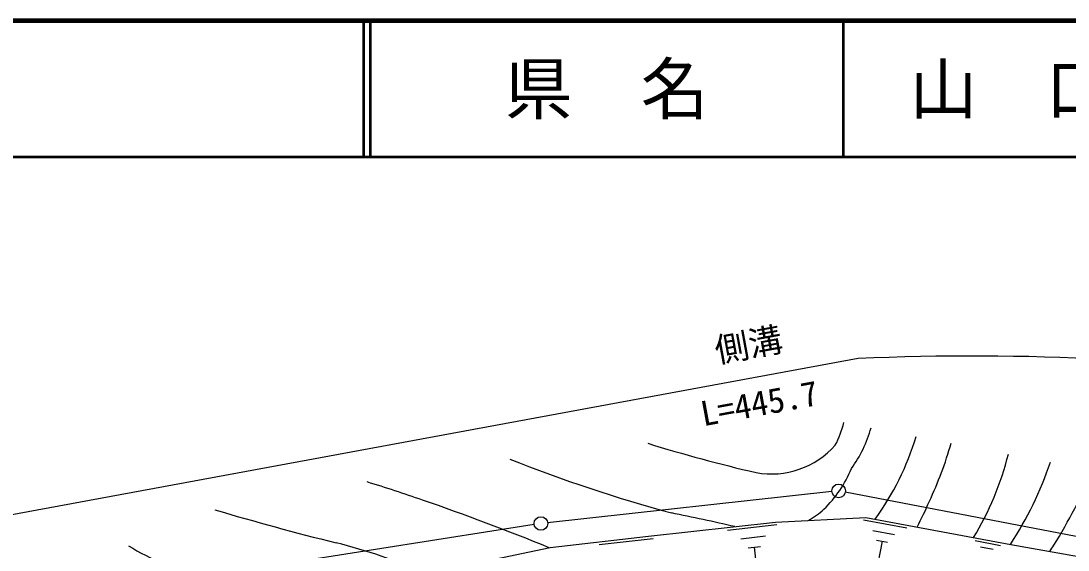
# Model space of a CAD drawing. Units: millimetres, scale not verified. Extents: x 40000 to 680000, y 20000 to 380000.
# Drawn here: x 272576 to 349535, y 341108 to 380000 of the extents above; entities that cross this region are included whole.
import ezdxf
from ezdxf.enums import TextEntityAlignment as Align

# ---------------------------------------------------------------- set-up
doc = ezdxf.new("R2010")
doc.units = ezdxf.units.MM
doc.header["$LTSCALE"] = 1000
for name, color, linetype, lineweight in [('M-BGD', 7, 'Continuous', 25), ('M-TTL', 2, 'Continuous', 140), ('M-TTL-LINE', 7, 'Continuous', 50)]:
    doc.layers.add(name, color=color, linetype=linetype, lineweight=lineweight)
doc.layers.add('M-TTL-TXT', color=7, linetype='Continuous')
doc.styles.add('@ＭＳ ゴシック', font='')
doc.styles.add('ＭＳ ゴシック', font='')
doc.styles.get('@ＭＳ ゴシック').set_extended_font_data('@MS Gothic')
doc.styles.get('ＭＳ ゴシック').set_extended_font_data('MS Gothic')

msp = doc.modelspace()

# ---------------------------------------------------------------- linework, layer by layer
at = {"layer": 'M-BGD'}
for p, q in [((334115, 355190), (196322, 329716)), ((332175, 345405), (311288, 343116)), ((354840, 341212), (333163, 345365)), ((334510, 343332), (337691, 342738)), ((310297, 342984), (289755, 339755)), ((324495, 342569), (328133, 342977)), ((335186, 342548), (336777, 342251)), ((315080, 341505), (319048, 341959)), ((325486, 341944), (327305, 342148)), ((335863, 341763), (334913, 336674)), ((335465, 341837), (336260, 341689)), ((342696, 341804), (344574, 341453)), ((326022, 341267), (326932, 341369)), ((326477, 341318), (327130, 335497)), ((343095, 341340), (344035, 341165))]:
    msp.add_line(p, q, dxfattribs=at)
msp.add_lwpolyline([(249043, 322387), (258146, 325229), (266176, 328183), (271497, 329743), (278516, 332539), (286342, 335358), (290157, 336729), (297115, 338301), (306457, 340255), (311469, 341294), (318700, 342120), (328023, 343166), (334676, 343504), (345328, 341516), (355699, 339682)], dxfattribs=at)
for centre in [(332672, 345459), (310791, 343062)]:
    msp.add_circle(centre, 500, dxfattribs=at)
for centre, radius, start, end in [((342505, 155367), 200000, 71.52128, 92.40431), ((326966, 351818), 6227, 331.28011, 347.57268), ((326070, 352579), 9324, 323.95729, 344.54002), ((319083, 355227), 20127, 323.9356, 343.34865), ((351387, 454444), 110453, 252.76047, 257.03623), ((327741, 352933), 6230, 259.52363, 318.76938), ((314822, 356306), 27128, 334.66499, 344.30435), ((324047, 353368), 21733, 328.54759, 346.13686), ((349790, 451908), 112003, 248.36678, 254.77559), ((325484, 350398), 8771, 314.13511, 337.86368), ((322667, 356290), 27022, 326.87087, 341.16715), ((312571, 363556), 42173, 328.42542, 336.8442), ((265166, 238975), 112063, 70.76114, 72.95363), ((244750, 178119), 176250, 67.7798, 71.01359), ((345807, 542844), 207341, 253.46986, 256.02471), ((327304, 348948), 6470, 299.00085, 311.51358), ((317813, 353835), 23387, 331.85415, 337.00018), ((284103, 163832), 183623, 77.11635, 78.60619), ((294252, 364511), 26883, 239.20477, 251.33921), ((286227, 303443), 39363, 65.92599, 76.02471), ((279463, 388371), 83460, 325.4266, 325.81192)]:
    msp.add_arc(centre, radius, start, end, dxfattribs=at)
at = {"layer": 'M-TTL'}
msp.add_line((680000, 380000), (40000, 380000), dxfattribs=at)
at = {"layer": 'M-TTL-LINE'}
for p, q in [((297750, 380000), (297750, 370000)), ((298250, 380000), (298250, 370000)), ((333000, 380000), (333000, 370000)), ((40000, 370000), (680000, 370000))]:
    msp.add_line(p, q, dxfattribs=at)

# ---------------------------------------------------------------- texts
at = {"layer": 'M-BGD', "style": 'ＭＳ ゴシック'}
msp.add_text('側溝', height=1833, rotation=10.474, dxfattribs=at).set_placement((326315, 354765), align=Align.BOTTOM_CENTER)
at = {"layer": 'M-BGD', "style": '@ＭＳ ゴシック'}
msp.add_text('L=445.7', height=1833, rotation=10.474, dxfattribs=at).set_placement((326679, 352799), align=Align.TOP_CENTER)
at = {"layer": 'M-TTL-TXT', "style": 'ＭＳ ゴシック'}
for s, p in [('県\u3000名', (315625, 375000)), ('山\u3000口\u3000県', (350375, 375000))]:
    msp.add_text(s, height=3666, dxfattribs=at).set_placement(p, align=Align.MIDDLE_CENTER)

doc.saveas('drawing.dxf')
